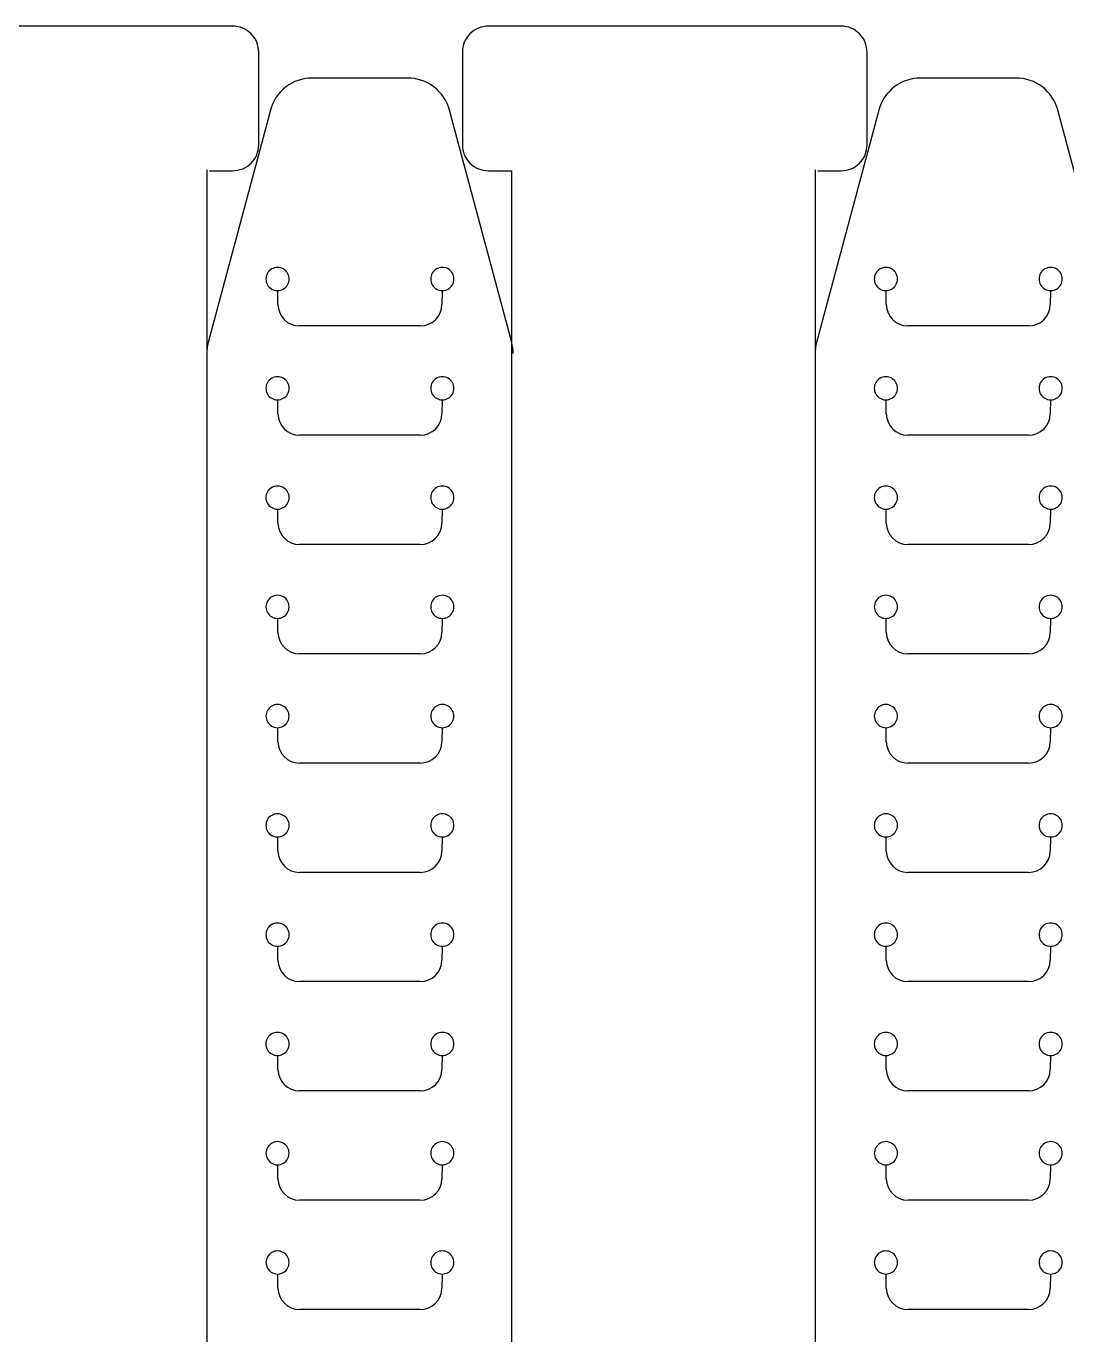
# Model space of a CAD drawing. Extents: x 13 to 590, y 13 to 389.
# Drawn here: x 88.8 to 160.8, y 298.1 to 388.6 of the extents above; entities that cross this region are included whole.
import ezdxf

# ---------------------------------------------------------------- set-up
doc = ezdxf.new("R2010")
doc.units = 0
doc.layers.add('Layer_1', color=7, linetype='CONTINUOUS')

msp = doc.modelspace()

# ---------------------------------------------------------------- linework, layer by layer
at = {"layer": 'Layer_1', "color": 7}
for p, q in [((103.095743, 388.622642), (78.695756, 388.622642)), ((145.178119, 388.622642), (120.778138, 388.622642)), ((104.895756, 380.422648), (104.895756, 386.822655)), ((118.978124, 386.822655), (118.978124, 380.422648)), ((146.978132, 380.422648), (146.978132, 386.822655)), ((115.190455, 385.036558), (108.594419, 385.036558)), ((157.272831, 385.036558), (150.676795, 385.036558)), ((105.696623, 382.813024), (101.394657, 366.757816)), ((122.390191, 366.757819), (118.088225, 382.813027)), ((147.778999, 382.813024), (143.477033, 366.757816)), ((164.472567, 366.757819), (160.170601, 382.813027)), ((101.292422, 378.68137), (101.292422, 23.394904)), ((101.495754, 378.622635), (103.095743, 378.622635)), ((120.778138, 378.622635), (122.378126, 378.622635)), ((122.378126, 378.622635), (122.378126, 36.036164)), ((143.374798, 378.68137), (143.374798, 23.394904)), ((143.57813, 378.622635), (145.178119, 378.622635))]:
    msp.add_line(p, q, dxfattribs=at)
at = {"layer": 'Layer_1', "color": 1}
for p, q in [((106.192426, 370.33657), (106.192426, 370.33657)), ((106.220498, 369.364279), (106.205152, 370.336676)), ((117.579749, 370.336676), (117.564403, 369.364279)), ((117.592422, 370.33657), (117.592422, 370.33657)), ((148.274802, 370.33657), (148.274802, 370.33657)), ((148.302874, 369.364279), (148.287528, 370.336676)), ((159.662125, 370.336676), (159.646779, 369.364279)), ((159.674798, 370.33657), (159.674798, 370.33657)), ((116.064533, 367.888037), (107.720315, 367.888037)), ((158.146909, 367.888037), (149.802691, 367.888037)), ((106.192426, 362.779594), (106.192426, 362.779594)), ((106.220498, 361.807303), (106.205152, 362.7797)), ((117.579749, 362.7797), (117.564403, 361.807306)), ((117.592422, 362.779594), (117.592422, 362.779594)), ((148.274802, 362.779594), (148.274802, 362.779594)), ((148.302874, 361.807303), (148.287528, 362.7797)), ((159.662125, 362.7797), (159.646779, 361.807306)), ((159.674798, 362.779594), (159.674798, 362.779594)), ((116.064533, 360.331061), (107.720315, 360.331061)), ((158.146909, 360.331061), (149.802691, 360.331061)), ((106.192426, 355.222618), (106.192426, 355.222618)), ((106.220498, 354.250327), (106.205152, 355.222697)), ((117.579749, 355.222697), (117.564403, 354.250327)), ((117.592422, 355.222618), (117.592422, 355.222618)), ((148.274802, 355.222618), (148.274802, 355.222618)), ((148.302874, 354.250327), (148.287528, 355.222697)), ((159.662125, 355.222697), (159.646779, 354.250327)), ((159.674798, 355.222618), (159.674798, 355.222618)), ((116.064533, 352.774084), (107.720315, 352.774084)), ((158.146909, 352.774084), (149.802691, 352.774084)), ((106.192426, 347.665615), (106.192426, 347.665615)), ((106.220498, 346.693324), (106.205152, 347.665721)), ((117.579749, 347.665721), (117.564403, 346.693324)), ((117.592422, 347.665615), (117.592422, 347.665615)), ((148.274802, 347.665615), (148.274802, 347.665615)), ((148.302874, 346.693324), (148.287528, 347.665721)), ((159.662125, 347.665721), (159.646779, 346.693324)), ((159.674798, 347.665615), (159.674798, 347.665615)), ((116.064533, 345.217108), (107.720315, 345.217108)), ((158.146909, 345.217108), (149.802691, 345.217108)), ((106.192426, 340.108639), (106.192426, 340.108639)), ((106.220498, 339.136348), (106.205152, 340.108745)), ((117.579749, 340.108745), (117.564403, 339.136348)), ((117.592422, 340.108639), (117.592422, 340.108639)), ((148.274802, 340.108639), (148.274802, 340.108639)), ((148.302874, 339.136348), (148.287528, 340.108745)), ((159.662125, 340.108745), (159.646779, 339.136348)), ((159.674798, 340.108639), (159.674798, 340.108639)), ((116.064533, 337.660105), (107.720315, 337.660105)), ((158.146909, 337.660105), (149.802691, 337.660105)), ((106.192426, 332.551663), (106.192426, 332.551663)), ((106.220498, 331.579372), (106.205152, 332.551768)), ((117.579749, 332.551768), (117.564403, 331.579372)), ((117.592422, 332.551663), (117.592422, 332.551663)), ((148.274802, 332.551663), (148.274802, 332.551663)), ((148.302874, 331.579372), (148.287528, 332.551768)), ((159.662125, 332.551768), (159.646779, 331.579372)), ((159.674798, 332.551663), (159.674798, 332.551663)), ((116.064533, 330.103132), (107.720315, 330.103132)), ((158.146909, 330.103132), (149.802691, 330.103132)), ((106.192426, 324.994689), (106.192426, 324.994689)), ((106.220498, 324.022398), (106.205152, 324.994795)), ((117.579749, 324.994795), (117.564403, 324.022398)), ((117.592422, 324.994689), (117.592422, 324.994689)), ((148.274802, 324.994689), (148.274802, 324.994689)), ((148.302874, 324.022398), (148.287528, 324.994795)), ((159.662125, 324.994795), (159.646779, 324.022398)), ((159.674798, 324.994689), (159.674798, 324.994689)), ((116.064533, 322.546154), (107.720315, 322.546154)), ((158.146909, 322.546154), (149.802691, 322.546154)), ((106.192426, 317.437711), (106.192426, 317.437711)), ((106.220498, 316.465421), (106.205152, 317.437791)), ((117.579749, 317.437791), (117.564403, 316.465421)), ((117.592422, 317.437711), (117.592422, 317.437711)), ((148.274802, 317.437711), (148.274802, 317.437711)), ((148.302874, 316.465421), (148.287528, 317.437791)), ((159.662125, 317.437791), (159.646779, 316.465421)), ((159.674798, 317.437711), (159.674798, 317.437711)), ((116.064533, 314.989178), (107.720315, 314.989178)), ((158.146909, 314.989178), (149.802691, 314.989178)), ((106.192426, 309.880709), (106.192426, 309.880709)), ((106.220498, 308.908418), (106.205152, 309.880815)), ((117.579749, 309.880815), (117.564403, 308.908418)), ((117.592422, 309.880709), (117.592422, 309.880709)), ((148.274802, 309.880709), (148.274802, 309.880709)), ((148.302874, 308.908418), (148.287528, 309.880815)), ((159.662125, 309.880815), (159.646779, 308.908418)), ((159.674798, 309.880709), (159.674798, 309.880709)), ((116.064533, 307.432202), (107.720315, 307.432202)), ((158.146909, 307.432202), (149.802691, 307.432202)), ((106.192426, 302.323732), (106.192426, 302.323732)), ((106.220498, 301.351442), (106.205152, 302.323838)), ((117.579749, 302.323838), (117.564403, 301.351442)), ((117.592422, 302.323732), (117.592422, 302.323732)), ((148.274802, 302.323732), (148.274802, 302.323732)), ((148.302874, 301.351442), (148.287528, 302.323838)), ((159.662125, 302.323838), (159.646779, 301.351442)), ((159.674798, 302.323732), (159.674798, 302.323732)), ((116.064533, 299.875225), (107.720315, 299.875225)), ((158.146909, 299.875225), (149.802691, 299.875225))]:
    msp.add_line(p, q, dxfattribs=at)
at = {"layer": 'Layer_1', "color": 7}
for points in [[(104.368521, 388.095433), (104.030965, 388.433012), (103.57313, 388.622642), (103.095743, 388.622642)], [(120.778138, 388.622642), (120.30075, 388.622642), (119.842915, 388.433012), (119.505333, 388.095433)], [(146.450897, 388.095433), (146.113341, 388.433012), (145.655506, 388.622642), (145.178119, 388.622642)], [(104.895756, 386.822655), (104.895756, 387.300042), (104.706103, 387.757877), (104.368521, 388.095433)], [(119.505333, 388.095433), (119.167778, 387.757877), (118.978124, 387.300042), (118.978124, 386.822655)], [(146.978132, 386.822655), (146.978132, 387.300042), (146.788479, 387.757877), (146.450897, 388.095433)], [(108.594393, 385.036558), (107.236578, 385.036558), (106.048069, 384.124563), (105.696623, 382.813024)], [(118.088225, 382.813024), (117.736805, 384.124563), (116.54827, 385.036558), (115.190455, 385.036558)], [(150.676769, 385.036558), (149.318954, 385.036558), (148.130445, 384.124563), (147.778999, 382.813024)], [(160.170601, 382.813024), (159.819181, 384.124563), (158.630646, 385.036558), (157.272831, 385.036558)], [(104.368547, 379.149841), (104.706103, 379.487397), (104.895756, 379.945258), (104.895756, 380.422648)], [(118.978124, 380.422648), (118.978124, 379.945258), (119.167751, 379.487397), (119.505333, 379.149841)], [(146.450923, 379.149841), (146.788479, 379.487397), (146.978132, 379.945258), (146.978132, 380.422648)], [(103.095743, 378.622635), (103.57313, 378.622635), (104.030965, 378.812262), (104.368547, 379.149841)], [(119.505333, 379.149841), (119.842889, 378.812262), (120.300724, 378.622635), (120.778138, 378.622635)], [(145.178119, 378.622635), (145.655506, 378.622635), (146.113341, 378.812262), (146.450923, 379.149841)], [(101.394657, 366.757819), (101.326818, 366.504586), (101.292422, 366.243548), (101.292422, 365.981373)], [(122.492426, 365.98137), (122.492426, 366.243546), (122.458057, 366.504586), (122.390191, 366.757816)], [(143.477033, 366.757819), (143.409194, 366.504586), (143.374798, 366.243548), (143.374798, 365.981373)]]:
    msp.add_open_spline(points, degree=3, dxfattribs=at)
at = {"layer": 'Layer_1', "color": 1}
for points in [[(105.497074, 371.537464), (105.353485, 371.289496), (105.353485, 370.983664), (105.497074, 370.735697)], [(106.192426, 371.936561), (105.905909, 371.936561), (105.640664, 371.785431), (105.497074, 371.537464)], [(106.887804, 371.537464), (106.744214, 371.785431), (106.47897, 371.937646), (106.192426, 371.936561)], [(106.887804, 370.735697), (107.031393, 370.983664), (107.031393, 371.289496), (106.887804, 371.537464)], [(116.897071, 371.537464), (116.753481, 371.289496), (116.753481, 370.983664), (116.897071, 370.735697)], [(117.592422, 371.936561), (117.305905, 371.936561), (117.04066, 371.785431), (116.897071, 371.537464)], [(118.2878, 371.537464), (118.144211, 371.785431), (117.878966, 371.937646), (117.592422, 371.936561)], [(118.2878, 370.735697), (118.431389, 370.983664), (118.431389, 371.289496), (118.2878, 371.537464)], [(147.57945, 371.537435), (147.435861, 371.289467), (147.435861, 370.983635), (147.57945, 370.735697)], [(148.274802, 371.936561), (147.988285, 371.936561), (147.72304, 371.785405), (147.57945, 371.537435)], [(148.97018, 371.537435), (148.82659, 371.785405), (148.561346, 371.937646), (148.274802, 371.936561)], [(148.97018, 370.735697), (149.113769, 370.983635), (149.113769, 371.28947), (148.97018, 371.537435)], [(158.979447, 371.537435), (158.835857, 371.289467), (158.835857, 370.983635), (158.979447, 370.735697)], [(159.674798, 371.936561), (159.388281, 371.936561), (159.123036, 371.785405), (158.979447, 371.537435)], [(160.370176, 371.537435), (160.226587, 371.785405), (159.961342, 371.937646), (159.674798, 371.936561)], [(160.370176, 370.735697), (160.513765, 370.983635), (160.513765, 371.28947), (160.370176, 371.537435)], [(105.497074, 370.735697), (105.640664, 370.487727), (105.905909, 370.335486), (106.192426, 370.33657)], [(106.192426, 370.33657), (106.47897, 370.33657), (106.744214, 370.487727), (106.887804, 370.735697)], [(116.897071, 370.735697), (117.04066, 370.487727), (117.305905, 370.335486), (117.592422, 370.33657)], [(117.592422, 370.33657), (117.878966, 370.33657), (118.144211, 370.487727), (118.2878, 370.735697)], [(147.57945, 370.735697), (147.72304, 370.487703), (147.988285, 370.335486), (148.274802, 370.33657)], [(148.274802, 370.33657), (148.561346, 370.33657), (148.82659, 370.4877), (148.97018, 370.735697)], [(158.979447, 370.735697), (159.123036, 370.487703), (159.388281, 370.335486), (159.674798, 370.33657)], [(159.674798, 370.33657), (159.961342, 370.33657), (160.226587, 370.4877), (160.370176, 370.735697)], [(106.220498, 369.364279), (106.233463, 368.545209), (106.901165, 367.888037), (107.720315, 367.888037)], [(116.064533, 367.888037), (116.883709, 367.888037), (117.551385, 368.545209), (117.56435, 369.364279)], [(148.302874, 369.364279), (148.315839, 368.545209), (148.983541, 367.888037), (149.802691, 367.888037)], [(158.146909, 367.888037), (158.966085, 367.888037), (159.633761, 368.545209), (159.646726, 369.364279)], [(105.497074, 363.980485), (105.353485, 363.732517), (105.353485, 363.426686), (105.497074, 363.178718)], [(106.192426, 364.379582), (105.905909, 364.379582), (105.640664, 364.228452), (105.497074, 363.980485)], [(106.887804, 363.980485), (106.744214, 364.228452), (106.47897, 364.380667), (106.192426, 364.379582)], [(106.887804, 363.178718), (107.031393, 363.426686), (107.031393, 363.732517), (106.887804, 363.980485)], [(116.897071, 363.980485), (116.753481, 363.732517), (116.753481, 363.426686), (116.897071, 363.178718)], [(117.592422, 364.379582), (117.305905, 364.379582), (117.04066, 364.228452), (116.897071, 363.980485)], [(118.2878, 363.980485), (118.144211, 364.228452), (117.878966, 364.380667), (117.592422, 364.379582)], [(118.2878, 363.178718), (118.431389, 363.426686), (118.431389, 363.732517), (118.2878, 363.980485)], [(147.57945, 363.980458), (147.435861, 363.732491), (147.435861, 363.426659), (147.57945, 363.178692)], [(148.274802, 364.379582), (147.988285, 364.379582), (147.72304, 364.228426), (147.57945, 363.980458)], [(148.97018, 363.980458), (148.82659, 364.228426), (148.561346, 364.380667), (148.274802, 364.379582)], [(148.97018, 363.178692), (149.113769, 363.426659), (149.113769, 363.732491), (148.97018, 363.980458)], [(158.979447, 363.980458), (158.835857, 363.732491), (158.835857, 363.426659), (158.979447, 363.178692)], [(159.674798, 364.379582), (159.388281, 364.379582), (159.123036, 364.228426), (158.979447, 363.980458)], [(160.370176, 363.980458), (160.226587, 364.228426), (159.961342, 364.380667), (159.674798, 364.379582)], [(160.370176, 363.178692), (160.513765, 363.426659), (160.513765, 363.732491), (160.370176, 363.980458)], [(105.497074, 363.178718), (105.640664, 362.930751), (105.905909, 362.778509), (106.192426, 362.779594)], [(106.192426, 362.779594), (106.47897, 362.779594), (106.744214, 362.930751), (106.887804, 363.178718)], [(116.897071, 363.178718), (117.04066, 362.930751), (117.305905, 362.778509), (117.592422, 362.779594)], [(117.592422, 362.779594), (117.878966, 362.779594), (118.144211, 362.930751), (118.2878, 363.178718)], [(147.57945, 363.178692), (147.72304, 362.930724), (147.988285, 362.778509), (148.274802, 362.779594)], [(148.274802, 362.779594), (148.561346, 362.779594), (148.82659, 362.930724), (148.97018, 363.178692)], [(158.979447, 363.178692), (159.123036, 362.930724), (159.388281, 362.778509), (159.674798, 362.779594)], [(159.674798, 362.779594), (159.961342, 362.779594), (160.226587, 362.930724), (160.370176, 363.178692)], [(106.220498, 361.807303), (106.233463, 360.988233), (106.901165, 360.331061), (107.720315, 360.331061)], [(116.064533, 360.331061), (116.883709, 360.331061), (117.551385, 360.988233), (117.56435, 361.807303)], [(148.302874, 361.807303), (148.315839, 360.988233), (148.983541, 360.331061), (149.802691, 360.331061)], [(158.146909, 360.331061), (158.966085, 360.331061), (159.633761, 360.988233), (159.646726, 361.807303)], [(106.192426, 356.822606), (105.905856, 356.822606), (105.640531, 356.671556), (105.496889, 356.423562)], [(106.887963, 356.423562), (106.744347, 356.671556), (106.479022, 356.82377), (106.192426, 356.822606)], [(117.592422, 356.822606), (117.305852, 356.822606), (117.040528, 356.671556), (116.896912, 356.423562)], [(118.287959, 356.423562), (118.144343, 356.671556), (117.879019, 356.82377), (117.592422, 356.822606)], [(148.274802, 356.822606), (147.988232, 356.822606), (147.722907, 356.671556), (147.579265, 356.423535)], [(148.970339, 356.423535), (148.826723, 356.671556), (148.561399, 356.82377), (148.274802, 356.822606)], [(159.674798, 356.822606), (159.388228, 356.822606), (159.122904, 356.671556), (158.979288, 356.423535)], [(160.370335, 356.423535), (160.226719, 356.671556), (159.961395, 356.82377), (159.674798, 356.822606)], [(105.496889, 356.423562), (105.353273, 356.175568), (105.353273, 355.869683), (105.496889, 355.621689)], [(106.887963, 355.621689), (107.031605, 355.869683), (107.031605, 356.175568), (106.887963, 356.423562)], [(116.896912, 356.423562), (116.75327, 356.175568), (116.75327, 355.869683), (116.896912, 355.621689)], [(118.287959, 355.621689), (118.431601, 355.869683), (118.431601, 356.175568), (118.287959, 356.423562)], [(147.579265, 356.423535), (147.435649, 356.175541), (147.435649, 355.869656), (147.579265, 355.621662)], [(148.970339, 355.621662), (149.113981, 355.869656), (149.113981, 356.175541), (148.970339, 356.423535)], [(158.979288, 356.423535), (158.835646, 356.175541), (158.835646, 355.869656), (158.979288, 355.621662)], [(160.370335, 355.621662), (160.513977, 355.869656), (160.513977, 356.175541), (160.370335, 356.423535)], [(105.496889, 355.621689), (105.640531, 355.373668), (105.905856, 355.221454), (106.192426, 355.222618)], [(106.192426, 355.222618), (106.479022, 355.222618), (106.744347, 355.373668), (106.887963, 355.621689)], [(116.896912, 355.621689), (117.040528, 355.373668), (117.305852, 355.221454), (117.592422, 355.222618)], [(117.592422, 355.222618), (117.879019, 355.222618), (118.144343, 355.373668), (118.287959, 355.621689)], [(147.579265, 355.621662), (147.722908, 355.373668), (147.988232, 355.221454), (148.274802, 355.22262)], [(148.274802, 355.222618), (148.561399, 355.222618), (148.826723, 355.373668), (148.970339, 355.621662)], [(158.979288, 355.621662), (159.122904, 355.373668), (159.388228, 355.221454), (159.674798, 355.22262)], [(159.674798, 355.222618), (159.961395, 355.222618), (160.226719, 355.373668), (160.370335, 355.621662)], [(106.220498, 354.250327), (106.233463, 353.431256), (106.901165, 352.774084), (107.720315, 352.774084)], [(116.064533, 352.774084), (116.883709, 352.774084), (117.551385, 353.431256), (117.56435, 354.250327)], [(148.302874, 354.250327), (148.315839, 353.431256), (148.983541, 352.774084), (149.802691, 352.774084)], [(158.146909, 352.774084), (158.966085, 352.774084), (159.633761, 353.431256), (159.646726, 354.250327)], [(105.499614, 348.865633), (105.356686, 348.618115), (105.356686, 348.313156), (105.499614, 348.065612)], [(106.192426, 349.26563), (105.906623, 349.26563), (105.642516, 349.113151), (105.499614, 348.865633)], [(106.885264, 348.865633), (106.742362, 349.113151), (106.478255, 349.26563), (106.192426, 349.26563)], [(106.885264, 348.065612), (107.028165, 348.313156), (107.028165, 348.618115), (106.885264, 348.865633)], [(116.899611, 348.865633), (116.756683, 348.618115), (116.756683, 348.313156), (116.899611, 348.065612)], [(117.592422, 349.26563), (117.306619, 349.26563), (117.042512, 349.113151), (116.899611, 348.865633)], [(118.28526, 348.865633), (118.142359, 349.113151), (117.878251, 349.26563), (117.592422, 349.26563)], [(118.28526, 348.065612), (118.428161, 348.313156), (118.428161, 348.618115), (118.28526, 348.865633)], [(147.58199, 348.865633), (147.439063, 348.618089), (147.439063, 348.31313), (147.58199, 348.065612)], [(148.274802, 349.26563), (147.988999, 349.26563), (147.724892, 349.113151), (147.58199, 348.865633)], [(148.96764, 348.865633), (148.824738, 349.113151), (148.560631, 349.26563), (148.274802, 349.26563)], [(148.96764, 348.065612), (149.110541, 348.31313), (149.110541, 348.618089), (148.96764, 348.865633)], [(158.981987, 348.865633), (158.839059, 348.618089), (158.839059, 348.31313), (158.981987, 348.065612)], [(159.674798, 349.26563), (159.388995, 349.26563), (159.124888, 349.113151), (158.981987, 348.865633)], [(160.367636, 348.865633), (160.224735, 349.113151), (159.960627, 349.26563), (159.674798, 349.26563)], [(160.367636, 348.065612), (160.510537, 348.31313), (160.510537, 348.618089), (160.367636, 348.865633)], [(105.499614, 348.065612), (105.642516, 347.818094), (105.906623, 347.665615), (106.192426, 347.665615)], [(106.192426, 347.665615), (106.478255, 347.665615), (106.742362, 347.818094), (106.885264, 348.065612)], [(116.899611, 348.065612), (117.042512, 347.818094), (117.306619, 347.665615), (117.592422, 347.665615)], [(117.592422, 347.665615), (117.878251, 347.665615), (118.142359, 347.818094), (118.28526, 348.065612)], [(147.58199, 348.065612), (147.724892, 347.818094), (147.988999, 347.665615), (148.274802, 347.665615)], [(148.274802, 347.665615), (148.560631, 347.665615), (148.824738, 347.818094), (148.96764, 348.065612)], [(158.981987, 348.065612), (159.124888, 347.818094), (159.388995, 347.665615), (159.674798, 347.665615)], [(159.674798, 347.665615), (159.960628, 347.665615), (160.224735, 347.818094), (160.367636, 348.065612)], [(106.220498, 346.693324), (106.233463, 345.87428), (106.901165, 345.217108), (107.720315, 345.217108)], [(116.064533, 345.217108), (116.883709, 345.217108), (117.551359, 345.87428), (117.56435, 346.693324)], [(148.302874, 346.693324), (148.315839, 345.87428), (148.983541, 345.217108), (149.802691, 345.217108)], [(158.146909, 345.217108), (158.966085, 345.217108), (159.633735, 345.87428), (159.646726, 346.693324)], [(105.499614, 341.308657), (105.356686, 341.061139), (105.356686, 340.75618), (105.499614, 340.508636)], [(106.192426, 341.708654), (105.906623, 341.708654), (105.642516, 341.556174), (105.499614, 341.308657)], [(106.885264, 341.308657), (106.742362, 341.556174), (106.478255, 341.708654), (106.192426, 341.708654)], [(106.885264, 340.508636), (107.028165, 340.75618), (107.028165, 341.061139), (106.885264, 341.308657)], [(116.899611, 341.308657), (116.756683, 341.061139), (116.756683, 340.75618), (116.899611, 340.508636)], [(117.592422, 341.708654), (117.306619, 341.708654), (117.042512, 341.556174), (116.899611, 341.308657)], [(118.28526, 341.308657), (118.142359, 341.556174), (117.878251, 341.708654), (117.592422, 341.708654)], [(118.28526, 340.508636), (118.428161, 340.75618), (118.428161, 341.061139), (118.28526, 341.308657)], [(147.58199, 341.308657), (147.439063, 341.061112), (147.439063, 340.756154), (147.58199, 340.508636)], [(148.274802, 341.708654), (147.988999, 341.708654), (147.724892, 341.556174), (147.58199, 341.308657)], [(148.96764, 341.308657), (148.824738, 341.556174), (148.560631, 341.708654), (148.274802, 341.708654)], [(148.96764, 340.508636), (149.110541, 340.756154), (149.110541, 341.061112), (148.96764, 341.308657)], [(158.981987, 341.308657), (158.839059, 341.061112), (158.839059, 340.756154), (158.981987, 340.508636)], [(159.674798, 341.708654), (159.388995, 341.708654), (159.124888, 341.556174), (158.981987, 341.308657)], [(160.367636, 341.308657), (160.224735, 341.556174), (159.960627, 341.708654), (159.674798, 341.708654)], [(160.367636, 340.508636), (160.510537, 340.756154), (160.510537, 341.061112), (160.367636, 341.308657)], [(105.499614, 340.508636), (105.642516, 340.261118), (105.906623, 340.108639), (106.192426, 340.108639)], [(106.192426, 340.108639), (106.478255, 340.108639), (106.742362, 340.261118), (106.885264, 340.508636)], [(116.899611, 340.508636), (117.042512, 340.261118), (117.306619, 340.108639), (117.592422, 340.108639)], [(117.592422, 340.108639), (117.878251, 340.108639), (118.142359, 340.261118), (118.28526, 340.508636)], [(147.58199, 340.508636), (147.724892, 340.261118), (147.988999, 340.108639), (148.274802, 340.108639)], [(148.274802, 340.108639), (148.560631, 340.108639), (148.824738, 340.261118), (148.96764, 340.508636)], [(158.981987, 340.508636), (159.124888, 340.261118), (159.388995, 340.108639), (159.674798, 340.108639)], [(159.674798, 340.108639), (159.960628, 340.108639), (160.224735, 340.261118), (160.367636, 340.508636)], [(106.220498, 339.136348), (106.233463, 338.317277), (106.901165, 337.660105), (107.720315, 337.660105)], [(116.064533, 337.660105), (116.883709, 337.660105), (117.551385, 338.317277), (117.56435, 339.136348)], [(148.302874, 339.136348), (148.315839, 338.317277), (148.983541, 337.660105), (149.802691, 337.660105)], [(158.146909, 337.660105), (158.966085, 337.660105), (159.633761, 338.317277), (159.646726, 339.136348)], [(106.192426, 334.151651), (105.905909, 334.151651), (105.640664, 334.000521), (105.497074, 333.752553)], [(106.887804, 333.752553), (106.744214, 334.000521), (106.47897, 334.152736), (106.192426, 334.151651)], [(117.592422, 334.151651), (117.305905, 334.151651), (117.04066, 334.000521), (116.897071, 333.752553)], [(118.2878, 333.752553), (118.144211, 334.000521), (117.878966, 334.152736), (117.592422, 334.151651)], [(148.274802, 334.151651), (147.988285, 334.151651), (147.72304, 334.000494), (147.57945, 333.752527)], [(148.97018, 333.752527), (148.82659, 334.000494), (148.561346, 334.152736), (148.274802, 334.151651)], [(159.674798, 334.151651), (159.388281, 334.151651), (159.123036, 334.000494), (158.979447, 333.752527)], [(160.370176, 333.752527), (160.226587, 334.000494), (159.961342, 334.152736), (159.674798, 334.151651)], [(105.497074, 333.752553), (105.353485, 333.504586), (105.353485, 333.198754), (105.497074, 332.950787)], [(106.887804, 332.950787), (107.031393, 333.198754), (107.031393, 333.504586), (106.887804, 333.752553)], [(116.897071, 333.752553), (116.753481, 333.504586), (116.753481, 333.198754), (116.897071, 332.950787)], [(118.2878, 332.950787), (118.431389, 333.198754), (118.431389, 333.504586), (118.2878, 333.752553)], [(147.57945, 333.752527), (147.435861, 333.504559), (147.435861, 333.198728), (147.57945, 332.95076)], [(148.97018, 332.95076), (149.113769, 333.198728), (149.113769, 333.504559), (148.97018, 333.752527)], [(158.979447, 333.752527), (158.835857, 333.504559), (158.835857, 333.198728), (158.979447, 332.95076)], [(160.370176, 332.95076), (160.513765, 333.198728), (160.513765, 333.504559), (160.370176, 333.752527)], [(105.497074, 332.950787), (105.640664, 332.702819), (105.905909, 332.550578), (106.192426, 332.551663)], [(106.192426, 332.551663), (106.47897, 332.551663), (106.744214, 332.702819), (106.887804, 332.950787)], [(116.897071, 332.950787), (117.04066, 332.702819), (117.305905, 332.550578), (117.592422, 332.551663)], [(117.592422, 332.551663), (117.878966, 332.551663), (118.144211, 332.702819), (118.2878, 332.950787)], [(147.57945, 332.95076), (147.72304, 332.702793), (147.988285, 332.550578), (148.274802, 332.551663)], [(148.274802, 332.551663), (148.561346, 332.551663), (148.82659, 332.702793), (148.97018, 332.95076)], [(158.979447, 332.95076), (159.123036, 332.702793), (159.388281, 332.550578), (159.674798, 332.551663)], [(159.674798, 332.551663), (159.961342, 332.551663), (160.226587, 332.702793), (160.370176, 332.95076)], [(106.220498, 331.579372), (106.233463, 330.760304), (106.901165, 330.103132), (107.720315, 330.103132)], [(116.064533, 330.103132), (116.883709, 330.103132), (117.551385, 330.760304), (117.56435, 331.579372)], [(148.302874, 331.579372), (148.315839, 330.760304), (148.983541, 330.103132), (149.802691, 330.103132)], [(158.146909, 330.103132), (158.966085, 330.103132), (159.633761, 330.760304), (159.646726, 331.579372)], [(105.497074, 326.19558), (105.353485, 325.94761), (105.353485, 325.641778), (105.497074, 325.393813)], [(106.192426, 326.594677), (105.905909, 326.594677), (105.640664, 326.443547), (105.497074, 326.19558)], [(106.887804, 326.19558), (106.744214, 326.443547), (106.47897, 326.595762), (106.192426, 326.594675)], [(106.887804, 325.393813), (107.031393, 325.64178), (107.031393, 325.947612), (106.887804, 326.19558)], [(116.897071, 326.19558), (116.753481, 325.94761), (116.753481, 325.641778), (116.897071, 325.393813)], [(117.592422, 326.594677), (117.305905, 326.594677), (117.04066, 326.443547), (116.897071, 326.19558)], [(118.2878, 326.19558), (118.144211, 326.443547), (117.878966, 326.595762), (117.592422, 326.594675)], [(118.2878, 325.393813), (118.431389, 325.64178), (118.431389, 325.947612), (118.2878, 326.19558)], [(147.57945, 326.195553), (147.435861, 325.947586), (147.435861, 325.641754), (147.57945, 325.393787)], [(148.274802, 326.594677), (147.988285, 326.594677), (147.72304, 326.443521), (147.57945, 326.195553)], [(148.97018, 326.195553), (148.82659, 326.443521), (148.561346, 326.595762), (148.274802, 326.594677)], [(148.97018, 325.393787), (149.113769, 325.641754), (149.113769, 325.947586), (148.97018, 326.195551)], [(158.979447, 326.195553), (158.835857, 325.947586), (158.835857, 325.641754), (158.979447, 325.393787)], [(159.674798, 326.594677), (159.388281, 326.594677), (159.123036, 326.443521), (158.979447, 326.195553)], [(160.370176, 326.195553), (160.226587, 326.443521), (159.961342, 326.595762), (159.674798, 326.594677)], [(160.370176, 325.393787), (160.513765, 325.641754), (160.513765, 325.947586), (160.370176, 326.195551)], [(105.497074, 325.393813), (105.640664, 325.145845), (105.905909, 324.993602), (106.192426, 324.994689)], [(106.192426, 324.994689), (106.47897, 324.994689), (106.744214, 325.145845), (106.887804, 325.393813)], [(116.897071, 325.393813), (117.04066, 325.145845), (117.305905, 324.993602), (117.592422, 324.994689)], [(117.592422, 324.994689), (117.878966, 324.994689), (118.144211, 325.145845), (118.2878, 325.393813)], [(147.57945, 325.393787), (147.72304, 325.145845), (147.988285, 324.993602), (148.274802, 324.994689)], [(148.274802, 324.994689), (148.561346, 324.994689), (148.82659, 325.145845), (148.97018, 325.393787)], [(158.979447, 325.393787), (159.123036, 325.145845), (159.388281, 324.993602), (159.674798, 324.994689)], [(159.674798, 324.994689), (159.961342, 324.994689), (160.226587, 325.145845), (160.370176, 325.393787)], [(106.220498, 324.022398), (106.233463, 323.203326), (106.901165, 322.546154), (107.720315, 322.546154)], [(116.064533, 322.546154), (116.883709, 322.546154), (117.551385, 323.203326), (117.56435, 324.022398)], [(148.302874, 324.022398), (148.315839, 323.203326), (148.983541, 322.546154), (149.802691, 322.546154)], [(158.146909, 322.546154), (158.966085, 322.546154), (159.633761, 323.203326), (159.646726, 324.022398)], [(105.496889, 318.638655), (105.353273, 318.390661), (105.353273, 318.084776), (105.496889, 317.836782)], [(106.192426, 319.0377), (105.905856, 319.0377), (105.640531, 318.886649), (105.496889, 318.638655)], [(106.887963, 318.638655), (106.744347, 318.886649), (106.479022, 319.038864), (106.192426, 319.0377)], [(106.887963, 317.836782), (107.031605, 318.084776), (107.031605, 318.390661), (106.887963, 318.638655)], [(116.896912, 318.638655), (116.75327, 318.390661), (116.75327, 318.084776), (116.896912, 317.836782)], [(117.592422, 319.0377), (117.305852, 319.0377), (117.040528, 318.886649), (116.896912, 318.638655)], [(118.287959, 318.638655), (118.144343, 318.886649), (117.879019, 319.038864), (117.592422, 319.0377)], [(118.287959, 317.836782), (118.431601, 318.084776), (118.431601, 318.390661), (118.287959, 318.638655)], [(147.579265, 318.638629), (147.435649, 318.390635), (147.435649, 318.08475), (147.579265, 317.836756)], [(148.274802, 319.0377), (147.988232, 319.0377), (147.722907, 318.886649), (147.579265, 318.638629)], [(148.970339, 318.638629), (148.826723, 318.886649), (148.561399, 319.038864), (148.274802, 319.0377)], [(148.970339, 317.836756), (149.113981, 318.08475), (149.113981, 318.390635), (148.970339, 318.638629)], [(158.979288, 318.638629), (158.835646, 318.390635), (158.835646, 318.08475), (158.979288, 317.836756)], [(159.674798, 319.0377), (159.388228, 319.0377), (159.122904, 318.886649), (158.979288, 318.638629)], [(160.370335, 318.638629), (160.226719, 318.886649), (159.961395, 319.038864), (159.674798, 319.0377)], [(160.370335, 317.836756), (160.513977, 318.08475), (160.513977, 318.390635), (160.370335, 318.638629)], [(105.496889, 317.836782), (105.640531, 317.588762), (105.905856, 317.436547), (106.192426, 317.437711)], [(106.192426, 317.437711), (106.479022, 317.437711), (106.744347, 317.588762), (106.887963, 317.836782)], [(116.896912, 317.836782), (117.040528, 317.588762), (117.305852, 317.436547), (117.592422, 317.437711)], [(117.592422, 317.437711), (117.879019, 317.437711), (118.144343, 317.588762), (118.287959, 317.836782)], [(147.579265, 317.836756), (147.722908, 317.588762), (147.988232, 317.436547), (148.274802, 317.437711)], [(148.274802, 317.437711), (148.561399, 317.437711), (148.826723, 317.588762), (148.970339, 317.836756)], [(158.979288, 317.836756), (159.122904, 317.588762), (159.388228, 317.436547), (159.674798, 317.437711)], [(159.674798, 317.437711), (159.961395, 317.437711), (160.226719, 317.588762), (160.370335, 317.836756)], [(106.220498, 316.465421), (106.233463, 315.64635), (106.901165, 314.989178), (107.720315, 314.989178)], [(116.064533, 314.989178), (116.883709, 314.989178), (117.551385, 315.64635), (117.56435, 316.465421)], [(148.302874, 316.465421), (148.315839, 315.64635), (148.983541, 314.989178), (149.802691, 314.989178)], [(158.146909, 314.989178), (158.966085, 314.989178), (159.633761, 315.64635), (159.646726, 316.465421)], [(106.192426, 311.480724), (105.906623, 311.480724), (105.642516, 311.328244), (105.499614, 311.080726)], [(106.885264, 311.080726), (106.742362, 311.328244), (106.478255, 311.480724), (106.192426, 311.480724)], [(117.592422, 311.480724), (117.306619, 311.480724), (117.042512, 311.328244), (116.899611, 311.080726)], [(118.28526, 311.080726), (118.142359, 311.328244), (117.878251, 311.480724), (117.592422, 311.480724)], [(148.274802, 311.480724), (147.988999, 311.480724), (147.724892, 311.328244), (147.58199, 311.080726)], [(148.96764, 311.080726), (148.824738, 311.328244), (148.560631, 311.480724), (148.274802, 311.480724)], [(159.674798, 311.480724), (159.388995, 311.480724), (159.124888, 311.328244), (158.981987, 311.080726)], [(160.367636, 311.080726), (160.224735, 311.328244), (159.960627, 311.480724), (159.674798, 311.480724)], [(105.499614, 311.080726), (105.356686, 310.833209), (105.356686, 310.52825), (105.499614, 310.280706)], [(106.885264, 310.280706), (107.028165, 310.52825), (107.028165, 310.833209), (106.885264, 311.080726)], [(116.899611, 311.080726), (116.756683, 310.833209), (116.756683, 310.52825), (116.899611, 310.280706)], [(118.28526, 310.280706), (118.428161, 310.52825), (118.428161, 310.833209), (118.28526, 311.080726)], [(147.58199, 311.080726), (147.439063, 310.833182), (147.439063, 310.528224), (147.58199, 310.280706)], [(148.96764, 310.280706), (149.110541, 310.528224), (149.110541, 310.833182), (148.96764, 311.080726)], [(158.981987, 311.080726), (158.839059, 310.833182), (158.839059, 310.528224), (158.981987, 310.280706)], [(160.367636, 310.280706), (160.510537, 310.528224), (160.510537, 310.833182), (160.367636, 311.080726)], [(105.499614, 310.280706), (105.642516, 310.033188), (105.906623, 309.880709), (106.192426, 309.880709)], [(106.192426, 309.880709), (106.478255, 309.880709), (106.742362, 310.033188), (106.885264, 310.280706)], [(116.899611, 310.280706), (117.042512, 310.033188), (117.306619, 309.880709), (117.592422, 309.880709)], [(117.592422, 309.880709), (117.878251, 309.880709), (118.142359, 310.033188), (118.28526, 310.280706)], [(147.58199, 310.280706), (147.724892, 310.033188), (147.988999, 309.880709), (148.274802, 309.880709)], [(148.274802, 309.880709), (148.560631, 309.880709), (148.824738, 310.033188), (148.96764, 310.280706)], [(158.981987, 310.280706), (159.124888, 310.033188), (159.388995, 309.880709), (159.674798, 309.880709)], [(159.674798, 309.880709), (159.960628, 309.880709), (160.224735, 310.033188), (160.367636, 310.280706)], [(106.220498, 308.908418), (106.233463, 308.089374), (106.901165, 307.432202), (107.720315, 307.432202)], [(116.064533, 307.432202), (116.883709, 307.432202), (117.551359, 308.089374), (117.56435, 308.908418)], [(148.302874, 308.908418), (148.315839, 308.089374), (148.983541, 307.432202), (149.802691, 307.432202)], [(158.146909, 307.432202), (158.966085, 307.432202), (159.633735, 308.089374), (159.646726, 308.908418)], [(105.499614, 303.52375), (105.356686, 303.276232), (105.356686, 302.971274), (105.499614, 302.72373)], [(106.192426, 303.923747), (105.906623, 303.923747), (105.642516, 303.771268), (105.499614, 303.52375)], [(106.885264, 303.52375), (106.742362, 303.771268), (106.478255, 303.923747), (106.192426, 303.923747)], [(106.885264, 302.72373), (107.028165, 302.971274), (107.028165, 303.276232), (106.885264, 303.52375)], [(116.899611, 303.52375), (116.756683, 303.276232), (116.756683, 302.971274), (116.899611, 302.72373)], [(117.592422, 303.923747), (117.306619, 303.923747), (117.042512, 303.771268), (116.899611, 303.52375)], [(118.28526, 303.52375), (118.142359, 303.771268), (117.878251, 303.923747), (117.592422, 303.923747)], [(118.28526, 302.72373), (118.428161, 302.971274), (118.428161, 303.276232), (118.28526, 303.52375)], [(147.58199, 303.52375), (147.439063, 303.276206), (147.439063, 302.971247), (147.58199, 302.72373)], [(148.274802, 303.923747), (147.988999, 303.923747), (147.724892, 303.771268), (147.58199, 303.52375)], [(148.96764, 303.52375), (148.824738, 303.771268), (148.560631, 303.923747), (148.274802, 303.923747)], [(148.96764, 302.72373), (149.110541, 302.971247), (149.110541, 303.276206), (148.96764, 303.52375)], [(158.981987, 303.52375), (158.839059, 303.276206), (158.839059, 302.971247), (158.981987, 302.72373)], [(159.674798, 303.923747), (159.388995, 303.923747), (159.124888, 303.771268), (158.981987, 303.52375)], [(160.367636, 303.52375), (160.224735, 303.771268), (159.960627, 303.923747), (159.674798, 303.923747)], [(160.367636, 302.72373), (160.510537, 302.971247), (160.510537, 303.276206), (160.367636, 303.52375)], [(105.499614, 302.72373), (105.642516, 302.476212), (105.906623, 302.323732), (106.192426, 302.323732)], [(106.192426, 302.323732), (106.478255, 302.323732), (106.742362, 302.476212), (106.885264, 302.72373)], [(116.899611, 302.72373), (117.042512, 302.476212), (117.306619, 302.323732), (117.592422, 302.323732)], [(117.592422, 302.323732), (117.878251, 302.323732), (118.142359, 302.476212), (118.28526, 302.72373)], [(147.58199, 302.72373), (147.724892, 302.476212), (147.988999, 302.323732), (148.274802, 302.323732)], [(148.274802, 302.323732), (148.560631, 302.323732), (148.824738, 302.476212), (148.96764, 302.72373)], [(158.981987, 302.72373), (159.124888, 302.476212), (159.388995, 302.323732), (159.674798, 302.323732)], [(159.674798, 302.323732), (159.960628, 302.323732), (160.224735, 302.476212), (160.367636, 302.72373)], [(106.220498, 301.351442), (106.233463, 300.532397), (106.901165, 299.875225), (107.720315, 299.875225)], [(116.064533, 299.875225), (116.883709, 299.875225), (117.551359, 300.532397), (117.56435, 301.351442)], [(148.302874, 301.351442), (148.315839, 300.532397), (148.983541, 299.875225), (149.802691, 299.875225)], [(158.146909, 299.875225), (158.966085, 299.875225), (159.633735, 300.532397), (159.646726, 301.351442)]]:
    msp.add_open_spline(points, degree=3, dxfattribs=at)

doc.saveas('drawing.dxf')
